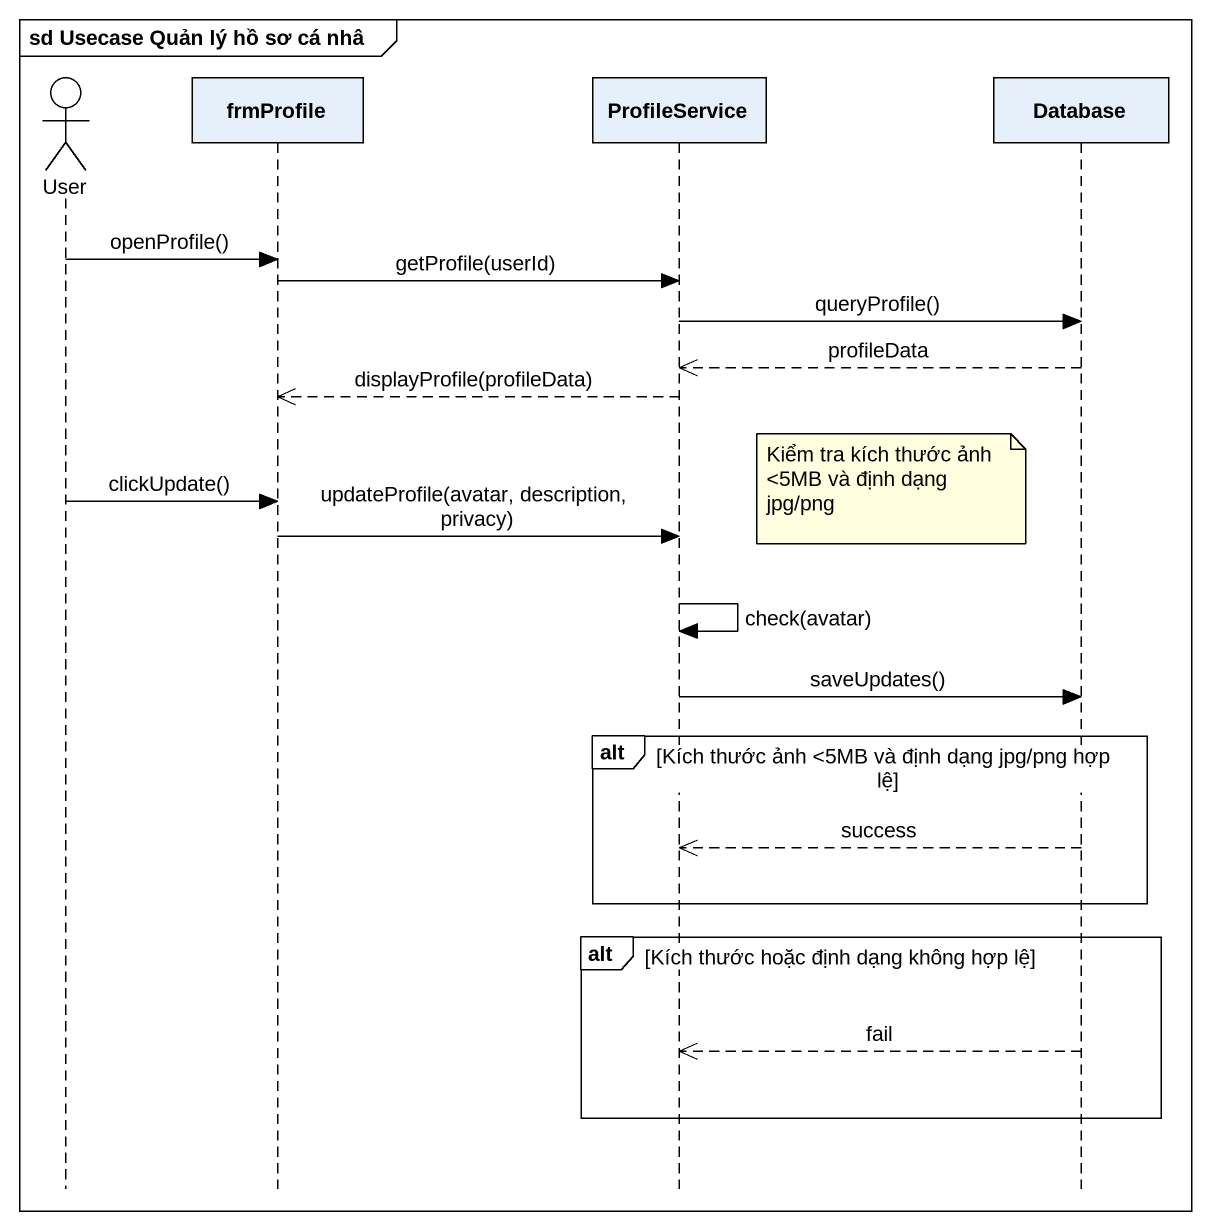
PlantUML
@startuml
mainframe sd Usecase Quản lý hồ sơ cá nhâ
hide footbox
actor User
participant frmProfile
participant ProfileService
participant "Database" as Database_

User -> frmProfile : openProfile()
frmProfile -> ProfileService : getProfile(userId)
ProfileService -> Database_ : queryProfile()
Database_ -->> ProfileService : profileData
ProfileService -->> frmProfile : displayProfile(profileData)
note left of Database_ : Kiểm tra kích thước ảnh <5MB và định dạng jpg/png
User -> frmProfile : clickUpdate()
frmProfile -> ProfileService : updateProfile(avatar, description, privacy)
ProfileService -> ProfileService : check(avatar)
ProfileService -> Database_ : saveUpdates()
alt Kích thước ảnh <5MB và định dạng jpg/png hợp lệ
  Database_ -->> ProfileService : success
end
alt Kích thước hoặc định dạng không hợp lệ
  Database_ -->> ProfileService : fail
end
@enduml
